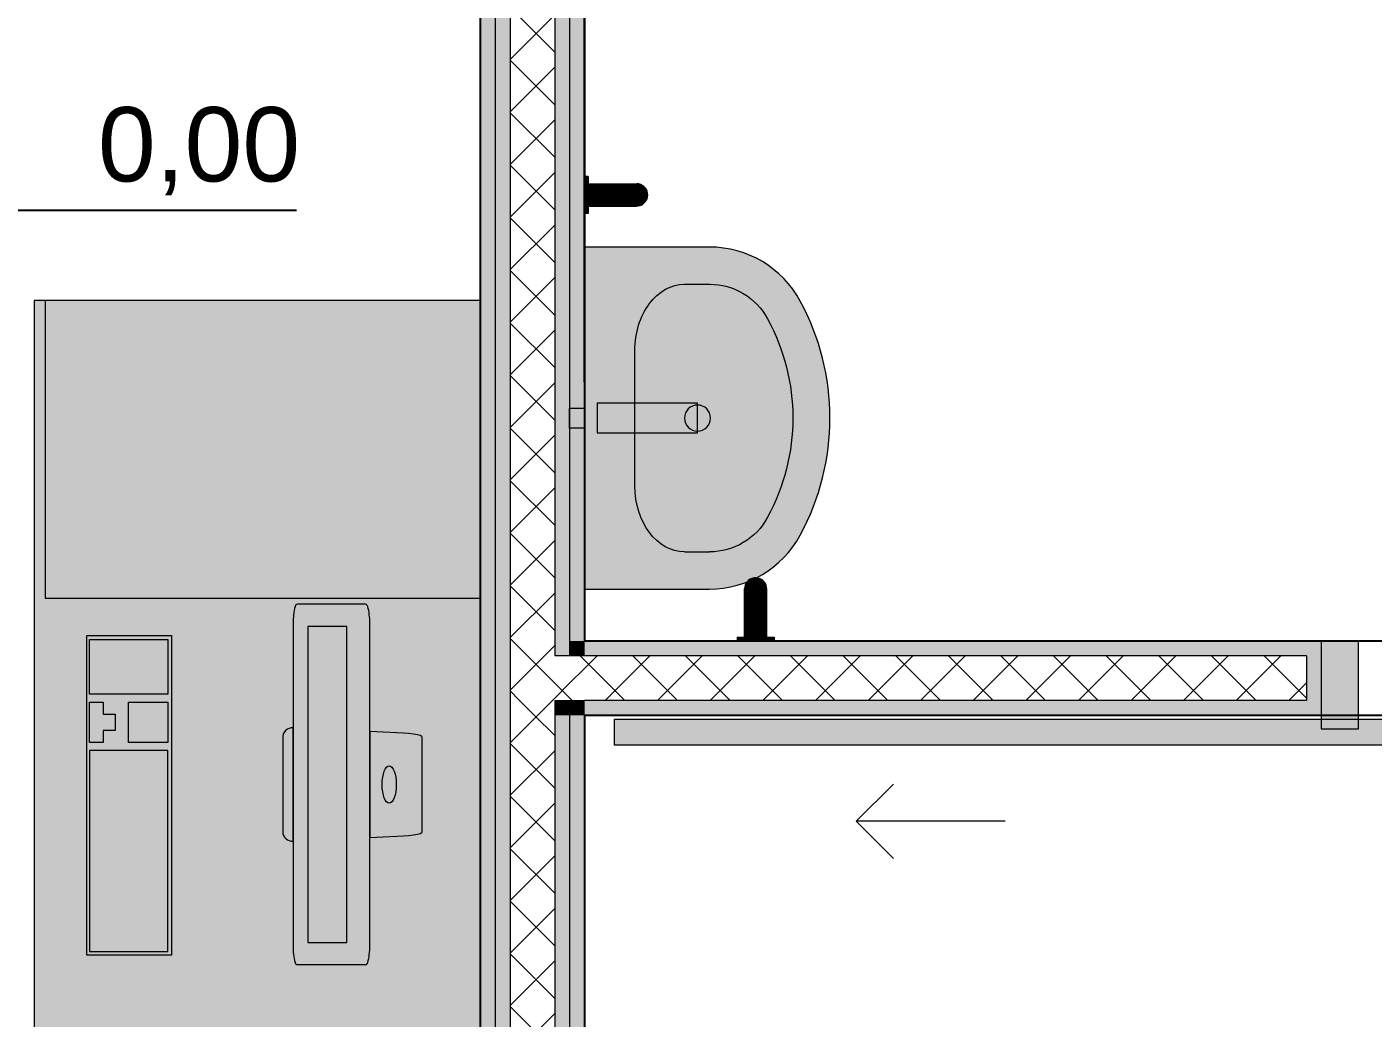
# Model space of a CAD drawing. Header units: metres. Extents: x -1783 to 21505, y -57 to 13660.
# Drawn here: x 12852.9 to 13033.8, y 12530.6 to 12663.9 of the extents above; entities that cross this region are included whole.
import ezdxf

# ---------------------------------------------------------------- set-up
doc = ezdxf.new("R2010")
doc.units = ezdxf.units.M
doc.header["$MEASUREMENT"] = 0
for name, color, linetype in [('cotas', 7, 'Continuous'), ('COTAS EXECUTIVO.EXEC', 7, 'Continuous'), ('MOBILIÁRIO', 7, 'Continuous'), ('PAREDE CONSTRUIR', 7, 'Continuous'), ('Portas Archicad', 7, 'Continuous')]:
    doc.layers.add(name, color=color, linetype=linetype)
for name, color, linetype, lineweight in [('LAJES.EST_Caneta_No__241', 7, 'Continuous', 13), ('LOUCAS-METAIS.ARQ_Caneta_No__96', 252, 'Continuous', 0), ('MOBILIÁRIO_Caneta_No__96', 252, 'Continuous', 0), ('PAREDE CONSTRUIR_Caneta_No__241', 7, 'Continuous', 13), ('PAREDE CONSTRUIR_Caneta_No__83', 84, 'Continuous', 0), ('Portas Archicad_Caneta_No__241', 7, 'Continuous', 13), ('Portas Archicad_Caneta_No__98', 7, 'Continuous', 0)]:
    doc.layers.add(name, color=color, linetype=linetype, lineweight=lineweight)
for name, color, linetype, lineweight, true_color in [('LOUCAS-METAIS.ARQ_Caneta_No__18', 7, 'Continuous', 0, 0xdfdfdf), ('MOBILIÁRIO_Caneta_No__19', 7, 'Continuous', 0, 0xe9e9e9), ('Portas Archicad_Caneta_No__97', 7, 'Continuous', 5, 0x6b6b6b)]:
    doc.layers.add(name, color=color, linetype=linetype, lineweight=lineweight, true_color=true_color)
doc.styles.add('GENERATED_STYLE_1', font='arial.ttf')
doc.styles.add('R80', font='romans.shx', dxfattribs={"height": 10})
doc.dimstyles.new('1-50', dxfattribs={"dimtxt": 10, "dimasz": 5, "dimexe": 10, "dimexo": 10, "dimgap": 3, "dimtad": 1, "dimdec": 1, "dimrnd": 1, "dimdsep": 46, "dimtxsty": 'R80', "dimblk": 'DOT', "dimcen": 0, "dimclrd": 252, "dimclre": 252, "dimclrt": 252, "dimadec": 0, "dimazin": 0, "dimtfac": 1, "dimtdec": 1, "dimtix": 1, "dimtmove": 2, "dimatfit": 3, "dimldrblk": 'DOT', "dimfxl": 1, "dimtolj": 1, "dimarcsym": 0})
pattern_1 = [(45, (18585.2446, 16071.2687), (-3.535534, 3.535534), []), (135, (18585.2446, 16071.2687), (3.535534, 3.535534), [])]

# ---------------------------------------------------------------- blocks, each defined once
blk = doc.blocks.new('_Dot')
at = {"color": 0, "linetype": 'ByBlock', "lineweight": -2}
blk.add_line((-0.5, 0), (-1, 0), dxfattribs=at)
at = {"color": 0, "linetype": 'ByBlock', "const_width": 0.5}
blk.add_lwpolyline([(-0.25, 0, 1), (0.25, 0, 1)], format="xyb", close=True, dxfattribs=at)
blk = doc.blocks.new('*D7306')
at = {"layer": 'COTAS EXECUTIVO.EXEC', "color": 252, "lineweight": -2, "transparency": 16777216}
for p, q in [((12708.87, 12616.1), (12708.87, 12885.48)), ((12913.84, 12616.1), (12913.84, 12885.48)), ((12713.87, 12875.48), (12781.75, 12875.48)), ((12908.84, 12875.48), (12813.47, 12875.48))]:
    blk.add_line(p, q, dxfattribs=at)
at = {"layer": 'COTAS EXECUTIVO.EXEC', "color": 252, "lineweight": -2, "transparency": 16777216, "xscale": 5, "yscale": 5, "zscale": 5, "rotation": 180}
blk.add_blockref('_Dot', (12708.87, 12875.48), dxfattribs=at)
at = {"layer": 'COTAS EXECUTIVO.EXEC', "color": 252, "lineweight": -2, "transparency": 16777216, "xscale": 5, "yscale": 5, "zscale": 5}
blk.add_blockref('_Dot', (12913.84, 12875.48), dxfattribs=at)
at = {"layer": 'COTAS EXECUTIVO.EXEC', "color": 252, "transparency": 16777216, "insert": (12797.61, 12875.48), "char_height": 10, "attachment_point": 5, "style": 'R80'}
blk.add_mtext('\\A1;205', dxfattribs=at)
blk = doc.blocks.new('*D7307')
at = {"layer": 'COTAS EXECUTIVO.EXEC', "color": 252, "lineweight": -2, "transparency": 16777216}
for p, q in [((12913.84, 12616.1), (12913.84, 12885.48)), ((12927.84, 12616.1), (12927.84, 12885.48)), ((12908.84, 12875.48), (12903.84, 12875.48)), ((12913.84, 12875.48), (12927.84, 12875.48)), ((12932.84, 12875.48), (12937.84, 12875.48))]:
    blk.add_line(p, q, dxfattribs=at)
at = {"layer": 'COTAS EXECUTIVO.EXEC', "color": 252, "lineweight": -2, "transparency": 16777216, "xscale": 5, "yscale": 5, "zscale": 5}
blk.add_blockref('_Dot', (12913.84, 12875.48), dxfattribs=at)
at = {"layer": 'COTAS EXECUTIVO.EXEC', "color": 252, "lineweight": -2, "transparency": 16777216, "xscale": 5, "yscale": 5, "zscale": 5, "rotation": 180}
blk.add_blockref('_Dot', (12927.84, 12875.48), dxfattribs=at)
at = {"layer": 'COTAS EXECUTIVO.EXEC', "color": 252, "transparency": 16777216, "insert": (12896.12, 12875.48), "char_height": 10, "attachment_point": 5, "style": 'R80'}
blk.add_mtext('\\A1;14', dxfattribs=at)
blk = doc.blocks.new('*D7308')
at = {"layer": 'COTAS EXECUTIVO.EXEC', "color": 252, "lineweight": -2, "transparency": 16777216}
for p, q in [((12927.84, 12616.1), (12927.84, 12885.48)), ((13137.84, 12801.3), (13137.84, 12885.48)), ((12932.84, 12875.48), (13003.24, 12875.48)), ((13132.84, 12875.48), (13034.95, 12875.48))]:
    blk.add_line(p, q, dxfattribs=at)
at = {"layer": 'COTAS EXECUTIVO.EXEC', "color": 252, "lineweight": -2, "transparency": 16777216, "xscale": 5, "yscale": 5, "zscale": 5, "rotation": 180}
blk.add_blockref('_Dot', (12927.84, 12875.48), dxfattribs=at)
at = {"layer": 'COTAS EXECUTIVO.EXEC', "color": 252, "lineweight": -2, "transparency": 16777216, "xscale": 5, "yscale": 5, "zscale": 5}
blk.add_blockref('_Dot', (13137.84, 12875.48), dxfattribs=at)
at = {"layer": 'COTAS EXECUTIVO.EXEC', "color": 252, "transparency": 16777216, "insert": (13019.1, 12875.48), "char_height": 10, "attachment_point": 5, "style": 'R80'}
blk.add_mtext('\\A1;210', dxfattribs=at)
blk = doc.blocks.new('Exterior Sliding Door 26_3')
at = {"layer": 'Portas Archicad', "linetype": 'Continuous', "lineweight": 0, "true_color": 0xffffff}
for points in [[(0.425, 0.14), (0.425, 0.105), (1.475, 0.105), (1.475, 0.14)], [(0.475, 0.1), (0.525, 0.1), (0.525, 0.118), (0.475, 0.118)], [(0.525, 0), (0.525, 0.1), (0.475, 0.1), (0.475, 0)]]:
    blk.add_hatch(color=7, dxfattribs=at).paths.add_polyline_path(points)
at = {"layer": 'Portas Archicad_Caneta_No__241', "color": 7, "linetype": 'Continuous', "lineweight": 13}
for p, q in [((0.525, 0.08), (0.525, 0.1)), ((0.525, 0.08), (0.525, 0.1)), ((0.525, 0.02), (0.525, 0.08)), ((0.525, 0.02), (0.525, 0.08)), ((0.525, 0.02), (0.525, 0.08)), ((0.525, 0.02), (0.525, 0.08)), ((0.525, 0), (0.525, 0.02)), ((0.525, 0), (0.525, 0.02)), ((0.525, 0), (0.525, 0.02)), ((0.525, 0), (0.525, 0.02))]:
    blk.add_line(p, q, dxfattribs=at)
at = {"layer": 'Portas Archicad_Caneta_No__97', "color": 251, "linetype": 'Continuous', "lineweight": 5, "true_color": 0x6b6b6b}
for p, q in [((1.15, 0.2425), (1.1, 0.2925)), ((0.95, 0.2425), (1.15, 0.2425)), ((1.15, 0.2425), (1.1, 0.1925)), ((-0.525, 0.1), (0.525, 0.1)), ((-0.525, 0), (0.525, 0))]:
    blk.add_line(p, q, dxfattribs=at)
at = {"layer": 'Portas Archicad_Caneta_No__98', "color": 7, "linetype": 'Continuous', "lineweight": 0}
for p, q in [((0.425, 0.14), (1.475, 0.14)), ((1.475, 0.14), (1.475, 0.105)), ((0.525, 0.118), (0.475, 0.118)), ((0.475, 0.118), (0.475, 0.1)), ((0.525, 0.1), (0.525, 0.118)), ((1.475, 0.105), (0.425, 0.105)), ((0.525, 0.1), (0.475, 0.1)), ((0.475, 0.1), (0.475, 0)), ((0.475, 0.1), (0.525, 0.1)), ((0.525, 0), (0.525, 0.1)), ((0.475, 0), (0.525, 0))]:
    blk.add_line(p, q, dxfattribs=at)
blk = doc.blocks.new('Office Desk Rect 26[70]_6', base_point=(-56.714, -35.6419))
at = {"layer": 'MOBILIÁRIO_Caneta_No__19', "linetype": 'Continuous', "lineweight": 0, "true_color": 0xe9e9e9}
blk.add_hatch(color=254, dxfattribs=at).paths.add_polyline_path([(-56.714, -35.6419), (-56.714, -34.4419), (-57.314, -34.4419), (-57.314, -35.6419)])
at = {"layer": 'MOBILIÁRIO_Caneta_No__96', "color": 252, "linetype": 'Continuous', "lineweight": 0}
for p, q in [((-57.299, -34.4419), (-57.299, -34.8419)), ((-57.299, -34.8419), (-56.714, -34.8419))]:
    blk.add_line(p, q, dxfattribs=at)
at = {"layer": 'MOBILIÁRIO_Caneta_No__96', "color": 252, "linetype": 'Continuous', "lineweight": 0, "flags": 128}
blk.add_lwpolyline([(-56.714, -35.6419), (-56.714, -34.4419), (-57.314, -34.4419), (-57.314, -35.6419)], close=True, dxfattribs=at)
blk = doc.blocks.new('Keyboard (Apple) 26[71]_6', base_point=(-57.2431, -35.3225))
at = {"layer": 'MOBILIÁRIO_Caneta_No__19', "linetype": 'Continuous', "lineweight": 0, "true_color": 0xe9e9e9}
blk.add_hatch(color=254, dxfattribs=at).paths.add_polyline_path([(-57.1291, -35.3225), (-57.1291, -34.8925), (-57.2431, -34.8925), (-57.2431, -35.3225)])
at = {"layer": 'MOBILIÁRIO_Caneta_No__96', "color": 252, "linetype": 'Continuous', "lineweight": 0}
for p, q in [((-57.2396, -34.9711), (-57.2396, -34.8975)), ((-57.2396, -34.8975), (-57.1341, -34.8975)), ((-57.1341, -34.8975), (-57.1341, -34.9711)), ((-57.1341, -34.9711), (-57.2396, -34.9711)), ((-57.2396, -35.0364), (-57.2396, -34.9818)), ((-57.2396, -34.9818), (-57.2211, -34.9818)), ((-57.2211, -34.9818), (-57.2211, -34.9983)), ((-57.1871, -35.0364), (-57.1871, -34.9818)), ((-57.1871, -34.9818), (-57.1341, -34.9818)), ((-57.1341, -34.9818), (-57.1341, -35.0364)), ((-57.2211, -34.9983), (-57.2051, -34.9983)), ((-57.2051, -34.9983), (-57.2051, -35.0199)), ((-57.2051, -35.0199), (-57.2211, -35.0199)), ((-57.2211, -35.0199), (-57.2211, -35.0364)), ((-57.2211, -35.0364), (-57.2396, -35.0364)), ((-57.1341, -35.047), (-57.2396, -35.047)), ((-57.2396, -35.047), (-57.2396, -35.3175)), ((-57.1341, -35.0364), (-57.1871, -35.0364)), ((-57.1341, -35.3175), (-57.1341, -35.047)), ((-57.2396, -35.3175), (-57.1341, -35.3175))]:
    blk.add_line(p, q, dxfattribs=at)
at = {"layer": 'MOBILIÁRIO_Caneta_No__96', "color": 252, "linetype": 'Continuous', "lineweight": 0, "flags": 128}
blk.add_lwpolyline([(-57.1291, -35.3225), (-57.2431, -35.3225), (-57.2431, -34.8925), (-57.1291, -34.8925)], close=True, dxfattribs=at)
blk = doc.blocks.new('iMac 26[72]_6', base_point=(-56.9798, -35.0928))
at = {"layer": 'MOBILIÁRIO_Caneta_No__19', "linetype": 'Continuous', "lineweight": 0, "true_color": 0xe9e9e9}
for points in [[(-56.9601, -34.8502, 0.267414), (-56.9631, -34.8532, 0.064809), (-56.9658, -34.8756), (-56.9658, -35.3099), (-56.8628, -35.3099), (-56.8628, -34.8756, 0.076493), (-56.8655, -34.8532, 0.267414), (-56.8683, -34.8503)], [(-56.9798, -35.1563, 0.431428), (-56.9659, -35.1689), (-56.9659, -35.0166, 0.443051), (-56.9798, -35.0293)], [(-56.7923, -35.1565), (-56.7923, -35.0291), (-56.7926, -35.0281), (-56.7948, -35.027), (-56.7987, -35.026), (-56.8041, -35.025), (-56.8106, -35.0243), (-56.8176, -35.0238), (-56.8628, -35.0214), (-56.8628, -35.1641), (-56.8176, -35.1618), (-56.8106, -35.1612), (-56.8041, -35.1605), (-56.7987, -35.1596), (-56.7948, -35.1585), (-56.7926, -35.1575)], [(-56.9601, -35.3353), (-56.8684, -35.3353), (-56.8683, -35.3353, 0.267414), (-56.8655, -35.3323, 0.076493), (-56.8628, -35.3099), (-56.9658, -35.3099, 0.076493), (-56.9631, -35.3324, 0.267414)]]:
    blk.add_hatch(color=254, dxfattribs=at).paths.add_polyline_path(points)
at = {"layer": 'MOBILIÁRIO_Caneta_No__96', "color": 252, "linetype": 'Continuous', "lineweight": 0}
for p, q in [((-56.8683, -34.8503), (-56.9601, -34.8502)), ((-56.9658, -34.8756), (-56.9658, -35.3099)), ((-56.9458, -34.8802), (-56.9458, -35.3053)), ((-56.8937, -34.8802), (-56.9458, -34.8802)), ((-56.8937, -35.3053), (-56.8937, -34.8802)), ((-56.8628, -35.3099), (-56.8628, -34.8756)), ((-56.9458, -35.3053), (-56.8937, -35.3053)), ((-56.8684, -35.3353), (-56.9601, -35.3353)), ((-56.8683, -35.3353), (-56.8684, -35.3353))]:
    blk.add_line(p, q, dxfattribs=at)
at = {"layer": 'MOBILIÁRIO_Caneta_No__96', "color": 252, "linetype": 'Continuous', "lineweight": 0, "flags": 128}
blk.add_lwpolyline([(-56.9798, -35.1563, 0.431428), (-56.9659, -35.1689), (-56.9659, -35.0166, 0.443051), (-56.9798, -35.0293)], format="xyb", close=True, dxfattribs=at)
blk.add_lwpolyline([(-56.7923, -35.1565), (-56.7923, -35.0291), (-56.7926, -35.0281), (-56.7948, -35.027), (-56.7987, -35.026), (-56.8041, -35.025), (-56.8106, -35.0243), (-56.8176, -35.0238), (-56.8628, -35.0214), (-56.8628, -35.1641), (-56.8176, -35.1618), (-56.8106, -35.1612), (-56.8041, -35.1605), (-56.7987, -35.1596), (-56.7948, -35.1585), (-56.7926, -35.1575)], close=True, dxfattribs=at)
at = {"layer": 'MOBILIÁRIO_Caneta_No__96', "color": 252, "linetype": 'Continuous', "lineweight": 0}
for centre, radius, start, end in [((-56.959, -34.8542), 0.00416, 105.3476, 165.2331), ((-56.8695, -34.8542), 0.00413, 13.6734, 73.559), ((-56.8782, -34.8748), 0.0876, 165.716, 180.5484), ((-56.9368, -34.8732), 0.074, 358.1122, 15.609), ((-56.8915, -35.3124), 0.0743, 178.1194, 195.6162), ((-56.9368, -35.3124), 0.074, 344.391, 1.8878), ((-56.959, -35.3313), 0.00416, 194.7669, 254.6524), ((-56.8695, -35.3313), 0.00413, 286.441, 346.3266)]:
    blk.add_arc(centre, radius, start, end, dxfattribs=at)
blk.add_ellipse((-56.8366, -35.0928), major_axis=(0, 0.0252), ratio=0.377358, dxfattribs=at)
blk = doc.blocks.new('Basin 26_2')
at = {"layer": 'LOUCAS-METAIS.ARQ_Caneta_No__18', "linetype": 'Continuous', "lineweight": 0, "true_color": 0xdfdfdf}
for points in [[(-0.0135, 0), (0.0135, 0), (0.0135, 0.02), (-0.0135, 0.02)], [(-0.23, 0), (-0.23, -0.168, 0.2751656), (-0.1573, -0.2901, 0.2535934), (0.1573, -0.2901, 0.2751656), (0.23, -0.168), (0.23, 0)]]:
    blk.add_hatch(color=254, dxfattribs=at).paths.add_polyline_path(points)
at = {"layer": 'LOUCAS-METAIS.ARQ_Caneta_No__96', "color": 252, "linetype": 'Continuous', "lineweight": 0}
for p, q in [((0.0911, -0.0677), (-0.0911, -0.0677)), ((-0.18, -0.1344), (-0.18, -0.168)), ((0.18, -0.1344), (0.18, -0.168))]:
    blk.add_line(p, q, dxfattribs=at)
at = {"layer": 'LOUCAS-METAIS.ARQ_Caneta_No__96', "color": 252, "linetype": 'Continuous', "lineweight": 0, "flags": 128}
blk.add_lwpolyline([(-0.0135, 0), (0.0135, 0), (0.0135, 0.02), (-0.0135, 0.02)], close=True, dxfattribs=at)
blk.add_lwpolyline([(-0.23, 0), (0.23, 0), (0.23, -0.168, -0.2751656), (0.1573, -0.2901, -0.2535934), (-0.1573, -0.2901, -0.2751656), (-0.23, -0.168)], format="xyb", close=True, dxfattribs=at)
at = {"layer": 'LOUCAS-METAIS.ARQ_Caneta_No__96', "color": 252, "linetype": 'Continuous', "lineweight": 0}
blk.add_circle((0, -0.1519), 0.0175, dxfattribs=at)
for centre, radius, start, end in [((-0.09112, -0.168), 0.08888, 180, 241.52544), ((0.09112, -0.168), 0.08888, 298.47456, 0), ((0, 0), 0.28, 241.52544, 298.47456)]:
    blk.add_arc(centre, radius, start, end, dxfattribs=at)
for centre, start_param, end_param in [((-0.091, -0.1344), 1.5707963, 3.1415927), ((0.091, -0.1344), 0, 1.5707963)]:
    blk.add_ellipse(centre, major_axis=(0.08898, 0), ratio=0.7495741, start_param=start_param, end_param=end_param, dxfattribs=at)
blk = doc.blocks.new('Grab Bar 26_2')
at = {"layer": 'LOUCAS-METAIS.ARQ_Caneta_No__18', "linetype": 'Continuous', "lineweight": 0, "true_color": 0xdfdfdf}
for points in [[(-0.017, 0), (-0.017, -0.005), (-0.0108, -0.005), (-0.0108, 0)], [(-0.0108, 0), (-0.0108, -0.005), (-0.0037, -0.005), (-0.0037, 0)], [(-0.0037, -0.005), (0.0037, -0.005), (0.0037, 0), (-0.0037, 0)], [(0.0037, -0.005), (0.0108, -0.005), (0.0108, 0), (0.0037, 0)], [(0.0108, -0.005), (0.017, -0.005), (0.017, 0), (0.0108, 0)], [(0.017, -0.005), (0.0217, -0.005), (0.0217, 0), (0.017, 0)], [(0.0217, -0.005), (0.0244, -0.005), (0.0244, 0), (0.0217, 0)], [(0.0244, 0), (0.0244, -0.005), (0.0249, -0.005), (0.0249, 0)], [(-0.0249, 0), (-0.0249, -0.005), (-0.0244, -0.005), (-0.0244, 0)], [(-0.0244, -0.005), (-0.0217, -0.005), (-0.0217, 0), (-0.0244, 0)], [(-0.0217, -0.005), (-0.017, -0.005), (-0.017, 0), (-0.0217, 0)], [(-0.015, -0.01), (-0.0147, -0.0102), (-0.0147, -0.005), (-0.015, -0.005)], [(-0.015, -0.01), (-0.015, -0.0234), (-0.0147, -0.024), (-0.0147, -0.0102)], [(-0.0147, -0.005), (-0.0147, -0.0102), (-0.014, -0.0103), (-0.014, -0.005)], [(-0.0147, -0.024), (-0.014, -0.0246), (-0.014, -0.0103), (-0.0147, -0.0102)], [(-0.014, -0.005), (-0.014, -0.0103), (-0.0129, -0.0104), (-0.0129, -0.005)], [(-0.014, -0.0103), (-0.014, -0.0246), (-0.0129, -0.0251), (-0.0129, -0.0104)], [(-0.0129, -0.005), (-0.0129, -0.0104), (-0.0113, -0.0106), (-0.0113, -0.005)], [(-0.0113, -0.0106), (-0.0129, -0.0104), (-0.0129, -0.0251), (-0.0113, -0.0256)], [(-0.0113, -0.005), (-0.0113, -0.0106), (-0.0094, -0.0107), (-0.0094, -0.005)], [(-0.0094, -0.0107), (-0.0113, -0.0106), (-0.0113, -0.0256), (-0.0094, -0.026)], [(-0.0094, -0.0107), (-0.0073, -0.0107), (-0.0073, -0.005), (-0.0094, -0.005)], [(-0.0094, -0.0107), (-0.0094, -0.026), (-0.0073, -0.0263), (-0.0073, -0.0107)], [(-0.0073, -0.005), (-0.0073, -0.0107), (-0.0049, -0.0108), (-0.0049, -0.005)], [(-0.0049, -0.0108), (-0.0073, -0.0107), (-0.0073, -0.0263), (-0.0049, -0.0265)], [(-0.0049, -0.005), (-0.0049, -0.0108), (-0.0023, -0.0108), (-0.0023, -0.005)], [(-0.0023, -0.0108), (-0.0049, -0.0108), (-0.0049, -0.0265), (-0.0023, -0.0267)], [(-0.0023, -0.005), (-0.0023, -0.0108), (0.0003, -0.0108), (0.0003, -0.005)], [(0.0003, -0.0108), (-0.0023, -0.0108), (-0.0023, -0.0267), (0.0003, -0.0267)], [(0.0003, -0.005), (0.0003, -0.0108), (0.0029, -0.0108), (0.0029, -0.005)], [(0.0029, -0.0108), (0.0003, -0.0108), (0.0003, -0.0267), (0.0029, -0.0266)], [(0.0029, -0.0108), (0.0054, -0.0108), (0.0054, -0.005), (0.0029, -0.005)], [(0.0029, -0.0266), (0.0054, -0.0265), (0.0054, -0.0108), (0.0029, -0.0108)], [(0.0054, -0.005), (0.0054, -0.0108), (0.0077, -0.0107), (0.0077, -0.005)], [(0.0077, -0.0107), (0.0054, -0.0108), (0.0054, -0.0265), (0.0077, -0.0262)], [(0.0077, -0.005), (0.0077, -0.0107), (0.0098, -0.0106), (0.0098, -0.005)], [(0.0098, -0.0106), (0.0077, -0.0107), (0.0077, -0.0262), (0.0098, -0.0259)], [(0.0098, -0.005), (0.0098, -0.0106), (0.0117, -0.0105), (0.0117, -0.005)], [(0.0098, -0.0259), (0.0117, -0.0255), (0.0117, -0.0105), (0.0098, -0.0106)], [(0.0117, -0.005), (0.0117, -0.0105), (0.0131, -0.0104), (0.0131, -0.005)], [(0.0131, -0.0104), (0.0117, -0.0105), (0.0117, -0.0255), (0.0131, -0.025)], [(0.0131, -0.005), (0.0131, -0.0104), (0.0142, -0.0103), (0.0142, -0.005)], [(0.0142, -0.0103), (0.0131, -0.0104), (0.0131, -0.025), (0.0142, -0.0244)], [(0.0142, -0.0103), (0.0148, -0.0101), (0.0148, -0.005), (0.0142, -0.005)], [(0.0148, -0.0101), (0.0142, -0.0103), (0.0142, -0.0244), (0.0148, -0.0239)], [(0.015, -0.005), (0.0148, -0.005), (0.0148, -0.0101), (0.015, -0.01)], [(0.0148, -0.0101), (0.0148, -0.0239), (0.015, -0.0233), (0.015, -0.01)], [(-0.0147, -0.024), (-0.015, -0.0234), (-0.015, -0.0361), (-0.0147, -0.0373)], [(-0.015, -0.0476), (-0.0147, -0.0492), (-0.0147, -0.0373), (-0.015, -0.0361)], [(-0.0147, -0.024), (-0.0147, -0.0373), (-0.014, -0.0384), (-0.014, -0.0246)], [(-0.0129, -0.0251), (-0.014, -0.0246), (-0.014, -0.0384), (-0.0129, -0.0394)], [(-0.0129, -0.0251), (-0.0129, -0.0394), (-0.0113, -0.0403), (-0.0113, -0.0256)], [(-0.0094, -0.026), (-0.0113, -0.0256), (-0.0113, -0.0403), (-0.0094, -0.0411)], [(-0.0094, -0.026), (-0.0094, -0.0411), (-0.0073, -0.0418), (-0.0073, -0.0263)], [(-0.0049, -0.0265), (-0.0073, -0.0263), (-0.0073, -0.0418), (-0.0049, -0.0422)], [(-0.0023, -0.0267), (-0.0049, -0.0265), (-0.0049, -0.0422), (-0.0023, -0.0425)], [(0.0003, -0.0267), (-0.0023, -0.0267), (-0.0023, -0.0425), (0.0003, -0.0426)], [(0.0029, -0.0266), (0.0003, -0.0267), (0.0003, -0.0426), (0.0029, -0.0425)], [(0.0029, -0.0266), (0.0029, -0.0425), (0.0054, -0.0421), (0.0054, -0.0265)], [(0.0077, -0.0262), (0.0054, -0.0265), (0.0054, -0.0421), (0.0077, -0.0416)], [(0.0098, -0.0259), (0.0077, -0.0262), (0.0077, -0.0416), (0.0098, -0.041)], [(0.0098, -0.0259), (0.0098, -0.041), (0.0117, -0.0402), (0.0117, -0.0255)], [(0.0117, -0.0255), (0.0117, -0.0402), (0.0131, -0.0392), (0.0131, -0.025)], [(0.0131, -0.025), (0.0131, -0.0392), (0.0142, -0.0382), (0.0142, -0.0244)], [(0.0142, -0.0382), (0.0148, -0.0371), (0.0148, -0.0239), (0.0142, -0.0244)], [(0.015, -0.0233), (0.0148, -0.0239), (0.0148, -0.0371), (0.015, -0.0359)], [(0.0148, -0.0371), (0.0148, -0.0489), (0.015, -0.0472), (0.015, -0.0359)], [(-0.0147, -0.0492), (-0.015, -0.0476), (-0.015, -0.0571), (-0.0147, -0.0592)], [(-0.014, -0.0384), (-0.0147, -0.0373), (-0.0147, -0.0492), (-0.014, -0.0508)], [(-0.0147, -0.0492), (-0.0147, -0.0592), (-0.014, -0.0611), (-0.014, -0.0508)], [(-0.014, -0.0508), (-0.0129, -0.0523), (-0.0129, -0.0394), (-0.014, -0.0384)], [(-0.014, -0.0508), (-0.014, -0.0611), (-0.0129, -0.063), (-0.0129, -0.0523)], [(-0.0129, -0.0394), (-0.0129, -0.0523), (-0.0113, -0.0536), (-0.0113, -0.0403)], [(-0.0129, -0.0523), (-0.0129, -0.063), (-0.0113, -0.0647), (-0.0113, -0.0536)], [(-0.0113, -0.0536), (-0.0094, -0.0547), (-0.0094, -0.0411), (-0.0113, -0.0403)], [(-0.0113, -0.0647), (-0.0094, -0.0661), (-0.0094, -0.0547), (-0.0113, -0.0536)], [(-0.0073, -0.0418), (-0.0094, -0.0411), (-0.0094, -0.0547), (-0.0073, -0.0556)], [(-0.0073, -0.0556), (-0.0049, -0.0563), (-0.0049, -0.0422), (-0.0073, -0.0418)], [(-0.0049, -0.0422), (-0.0049, -0.0563), (-0.0023, -0.0567), (-0.0023, -0.0425)], [(-0.0023, -0.0425), (-0.0023, -0.0567), (0.0003, -0.0568), (0.0003, -0.0426)], [(0.0003, -0.0426), (0.0003, -0.0568), (0.0029, -0.0566), (0.0029, -0.0425)], [(0.0029, -0.0566), (0.0054, -0.0562), (0.0054, -0.0421), (0.0029, -0.0425)], [(0.0054, -0.0421), (0.0054, -0.0562), (0.0077, -0.0555), (0.0077, -0.0416)], [(0.0077, -0.0416), (0.0077, -0.0555), (0.0098, -0.0545), (0.0098, -0.041)], [(0.0098, -0.0545), (0.0117, -0.0533), (0.0117, -0.0402), (0.0098, -0.041)], [(0.0098, -0.0545), (0.0098, -0.0658), (0.0117, -0.0643), (0.0117, -0.0533)], [(0.0117, -0.0402), (0.0117, -0.0533), (0.0131, -0.052), (0.0131, -0.0392)], [(0.0117, -0.0533), (0.0117, -0.0643), (0.0131, -0.0626), (0.0131, -0.052)], [(0.0142, -0.0382), (0.0131, -0.0392), (0.0131, -0.052), (0.0142, -0.0505)], [(0.0131, -0.0626), (0.0142, -0.0608), (0.0142, -0.0505), (0.0131, -0.052)], [(0.0142, -0.0382), (0.0142, -0.0505), (0.0148, -0.0489), (0.0148, -0.0371)], [(0.0142, -0.0608), (0.0148, -0.0588), (0.0148, -0.0489), (0.0142, -0.0505)], [(0.015, -0.0472), (0.0148, -0.0489), (0.0148, -0.0588), (0.015, -0.0567)], [(-0.0147, -0.0592), (-0.015, -0.0571), (-0.015, -0.0643), (-0.0147, -0.0667)], [(-0.015, -0.0643), (-0.015, -0.0688), (-0.0147, -0.0713), (-0.0147, -0.0667)], [(-0.0147, -0.0713), (-0.015, -0.0688), (-0.015, -0.0703), (-0.0147, -0.0729)], [(-0.0147, -0.0592), (-0.0147, -0.0667), (-0.014, -0.0689), (-0.014, -0.0611)], [(-0.0147, -0.0667), (-0.0147, -0.0713), (-0.014, -0.0738), (-0.014, -0.0689)], [(-0.014, -0.0738), (-0.0147, -0.0713), (-0.0147, -0.0729), (-0.014, -0.0754)], [(-0.014, -0.0611), (-0.014, -0.0689), (-0.0129, -0.0711), (-0.0129, -0.063)], [(-0.014, -0.0689), (-0.014, -0.0738), (-0.0129, -0.0761), (-0.0129, -0.0711)], [(-0.0129, -0.0711), (-0.0113, -0.073), (-0.0113, -0.0647), (-0.0129, -0.063)], [(-0.0129, -0.0711), (-0.0129, -0.0761), (-0.0113, -0.0782), (-0.0113, -0.073)], [(-0.0113, -0.0647), (-0.0113, -0.073), (-0.0094, -0.0746), (-0.0094, -0.0661)], [(-0.0094, -0.0547), (-0.0094, -0.0661), (-0.0073, -0.0672), (-0.0073, -0.0556)], [(-0.0094, -0.0746), (-0.0073, -0.076), (-0.0073, -0.0672), (-0.0094, -0.0661)], [(-0.0073, -0.0556), (-0.0073, -0.0672), (-0.0049, -0.0681), (-0.0049, -0.0563)], [(-0.0073, -0.076), (-0.0049, -0.0769), (-0.0049, -0.0681), (-0.0073, -0.0672)], [(-0.0049, -0.0681), (-0.0023, -0.0686), (-0.0023, -0.0567), (-0.0049, -0.0563)], [(-0.0049, -0.0681), (-0.0049, -0.0769), (-0.0023, -0.0775), (-0.0023, -0.0686)], [(-0.0023, -0.0686), (0.0003, -0.0687), (0.0003, -0.0568), (-0.0023, -0.0567)], [(-0.0023, -0.0686), (-0.0023, -0.0775), (0.0003, -0.0777), (0.0003, -0.0687)], [(0.0003, -0.0687), (0.0029, -0.0685), (0.0029, -0.0566), (0.0003, -0.0568)], [(0.0003, -0.0777), (0.0029, -0.0774), (0.0029, -0.0685), (0.0003, -0.0687)], [(0.0029, -0.0566), (0.0029, -0.0685), (0.0054, -0.0679), (0.0054, -0.0562)], [(0.0029, -0.0685), (0.0029, -0.0774), (0.0054, -0.0768), (0.0054, -0.0679)], [(0.0054, -0.0679), (0.0077, -0.067), (0.0077, -0.0555), (0.0054, -0.0562)], [(0.0054, -0.0768), (0.0077, -0.0757), (0.0077, -0.067), (0.0054, -0.0679)], [(0.0077, -0.067), (0.0098, -0.0658), (0.0098, -0.0545), (0.0077, -0.0555)], [(0.0077, -0.067), (0.0077, -0.0757), (0.0098, -0.0743), (0.0098, -0.0658)], [(0.0098, -0.0658), (0.0098, -0.0743), (0.0117, -0.0726), (0.0117, -0.0643)], [(0.0117, -0.0726), (0.0131, -0.0707), (0.0131, -0.0626), (0.0117, -0.0643)], [(0.0117, -0.0726), (0.0117, -0.0778), (0.0131, -0.0756), (0.0131, -0.0707)], [(0.0131, -0.0626), (0.0131, -0.0707), (0.0142, -0.0685), (0.0142, -0.0608)], [(0.0131, -0.0756), (0.0142, -0.0733), (0.0142, -0.0685), (0.0131, -0.0707)], [(0.0142, -0.0685), (0.0148, -0.0662), (0.0148, -0.0588), (0.0142, -0.0608)], [(0.0142, -0.0685), (0.0142, -0.0733), (0.0148, -0.0708), (0.0148, -0.0662)], [(0.0142, -0.0733), (0.0142, -0.0749), (0.0148, -0.0723), (0.0148, -0.0708)], [(0.015, -0.0567), (0.0148, -0.0588), (0.0148, -0.0662), (0.015, -0.0638)], [(0.0148, -0.0662), (0.0148, -0.0708), (0.015, -0.0682), (0.015, -0.0638)], [(0.015, -0.0682), (0.0148, -0.0708), (0.0148, -0.0723), (0.015, -0.0697)], [(-0.014, -0.0754), (-0.0129, -0.0777), (-0.0129, -0.0761), (-0.014, -0.0738)], [(-0.0113, -0.0782), (-0.0129, -0.0761), (-0.0129, -0.0777), (-0.0113, -0.0798)], [(-0.0113, -0.0782), (-0.0094, -0.0799), (-0.0094, -0.0746), (-0.0113, -0.073)], [(-0.0094, -0.0799), (-0.0113, -0.0782), (-0.0113, -0.0798), (-0.0094, -0.0817)], [(-0.0073, -0.076), (-0.0094, -0.0746), (-0.0094, -0.0799), (-0.0073, -0.0814)], [(-0.0094, -0.0799), (-0.0094, -0.0817), (-0.0073, -0.0831), (-0.0073, -0.0814)], [(-0.0073, -0.076), (-0.0073, -0.0814), (-0.0049, -0.0824), (-0.0049, -0.0769)], [(-0.0049, -0.0824), (-0.0073, -0.0814), (-0.0073, -0.0831), (-0.0049, -0.0842)], [(-0.0049, -0.0769), (-0.0049, -0.0824), (-0.0023, -0.083), (-0.0023, -0.0775)], [(-0.0023, -0.083), (-0.0049, -0.0824), (-0.0049, -0.0842), (-0.0023, -0.0848)], [(-0.0023, -0.083), (0.0003, -0.0832), (0.0003, -0.0777), (-0.0023, -0.0775)], [(0.0003, -0.0832), (-0.0023, -0.083), (-0.0023, -0.0848), (0.0003, -0.085)], [(0.0003, -0.0832), (0.0029, -0.0829), (0.0029, -0.0774), (0.0003, -0.0777)], [(0.0029, -0.0829), (0.0003, -0.0832), (0.0003, -0.085), (0.0029, -0.0847)], [(0.0029, -0.0774), (0.0029, -0.0829), (0.0054, -0.0822), (0.0054, -0.0768)], [(0.0029, -0.0847), (0.0054, -0.084), (0.0054, -0.0822), (0.0029, -0.0829)], [(0.0054, -0.0822), (0.0077, -0.0811), (0.0077, -0.0757), (0.0054, -0.0768)], [(0.0077, -0.0811), (0.0054, -0.0822), (0.0054, -0.084), (0.0077, -0.0829)], [(0.0077, -0.0757), (0.0077, -0.0811), (0.0098, -0.0796), (0.0098, -0.0743)], [(0.0098, -0.0796), (0.0077, -0.0811), (0.0077, -0.0829), (0.0098, -0.0813)], [(0.0098, -0.0743), (0.0098, -0.0796), (0.0117, -0.0778), (0.0117, -0.0726)], [(0.0098, -0.0813), (0.0117, -0.0794), (0.0117, -0.0778), (0.0098, -0.0796)], [(0.0131, -0.0756), (0.0117, -0.0778), (0.0117, -0.0794), (0.0131, -0.0773)], [(0.0142, -0.0733), (0.0131, -0.0756), (0.0131, -0.0773), (0.0142, -0.0749)]]:
    blk.add_hatch(color=254, dxfattribs=at).paths.add_polyline_path(points)
at = {"layer": 'LOUCAS-METAIS.ARQ_Caneta_No__96', "color": 252, "linetype": 'Continuous', "lineweight": 0}
for p, q in [((-0.0037, 0), (0.0037, 0)), ((0.0037, 0), (0.0108, 0)), ((0.0108, 0), (0.017, 0)), ((0.017, 0), (0.0217, 0)), ((0.0217, 0), (0.0244, 0)), ((0.0244, 0), (0.0249, 0)), ((0.0249, -0.005), (0.0249, 0)), ((-0.0249, 0), (-0.0244, 0)), ((-0.0249, -0.005), (-0.0249, 0)), ((-0.0249, -0.005), (-0.0244, -0.005)), ((-0.0244, 0), (-0.0217, 0)), ((-0.0244, -0.005), (-0.0217, -0.005)), ((-0.0217, 0), (-0.017, 0)), ((-0.0217, -0.005), (-0.017, -0.005)), ((-0.017, 0), (-0.0108, 0)), ((-0.017, -0.005), (-0.0108, -0.005)), ((-0.015, -0.005), (-0.015, -0.01)), ((-0.015, -0.01), (-0.015, -0.0234)), ((-0.0108, 0), (-0.0037, 0)), ((-0.0108, -0.005), (-0.0037, -0.005)), ((-0.0037, -0.005), (0.0037, -0.005)), ((0.0037, -0.005), (0.0108, -0.005)), ((0.0108, -0.005), (0.017, -0.005)), ((0.015, -0.005), (0.015, -0.01)), ((0.015, -0.01), (0.015, -0.0233)), ((0.017, -0.005), (0.0217, -0.005)), ((0.0217, -0.005), (0.0244, -0.005)), ((0.0244, -0.005), (0.0249, -0.005)), ((-0.015, -0.0234), (-0.015, -0.0361)), ((-0.015, -0.0361), (-0.015, -0.0476)), ((0.015, -0.0233), (0.015, -0.0359)), ((0.015, -0.0359), (0.015, -0.0472)), ((-0.015, -0.0476), (-0.015, -0.0571)), ((0.015, -0.0472), (0.015, -0.0567)), ((-0.015, -0.0571), (-0.015, -0.0643)), ((-0.015, -0.0643), (-0.015, -0.0688)), ((-0.015, -0.0688), (-0.015, -0.0703)), ((-0.0147, -0.0729), (-0.015, -0.0703)), ((0.0148, -0.0723), (0.0142, -0.0749)), ((0.015, -0.0697), (0.0148, -0.0723)), ((0.015, -0.0567), (0.015, -0.0638)), ((0.015, -0.0638), (0.015, -0.0682)), ((0.015, -0.0682), (0.015, -0.0697)), ((-0.014, -0.0754), (-0.0147, -0.0729)), ((-0.0129, -0.0777), (-0.014, -0.0754)), ((-0.0113, -0.0798), (-0.0129, -0.0777)), ((-0.0094, -0.0817), (-0.0113, -0.0798)), ((-0.0073, -0.0831), (-0.0094, -0.0817)), ((-0.0049, -0.0842), (-0.0073, -0.0831)), ((-0.0023, -0.0848), (-0.0049, -0.0842)), ((0.0003, -0.085), (-0.0023, -0.0848)), ((0.0029, -0.0847), (0.0003, -0.085)), ((0.0054, -0.084), (0.0029, -0.0847)), ((0.0077, -0.0829), (0.0054, -0.084)), ((0.0098, -0.0813), (0.0077, -0.0829)), ((0.0117, -0.0794), (0.0098, -0.0813)), ((0.0131, -0.0773), (0.0117, -0.0794)), ((0.0142, -0.0749), (0.0131, -0.0773))]:
    blk.add_line(p, q, dxfattribs=at)
blk = doc.blocks.new('Tap 26')
at = {"layer": 'LOUCAS-METAIS.ARQ_Caneta_No__96', "color": 252, "linetype": 'Continuous', "lineweight": 0, "flags": 128}
blk.add_lwpolyline([(-0.02, -0.115), (0.02, -0.115), (0.02, 0.02), (-0.02, 0.02)], close=True, dxfattribs=at)

msp = doc.modelspace()

# ---------------------------------------------------------------- hatches: boundary and pattern name
at = {"layer": 'cotas'}
h = msp.add_hatch(color=7, dxfattribs=at)
h.dxf.hatch_style = 1
h.paths.add_polyline_path([(21504.961, 13659.963), (10304.961, 13659.963), (10304.961, 5739.963), (21504.961, 5739.963)])
h.paths.add_polyline_path([(10571.627, 13593.296), (21371.627, 13593.296), (21371.627, 5806.63), (10571.627, 5806.63)], flags=16)
at = {"layer": 'PAREDE CONSTRUIR', "linetype": 'Continuous', "lineweight": 0, "true_color": 0xffffff}
for points in [[(12913.841, 12791.299), (12913.841, 12571.299), (12915.841, 12571.299), (12915.841, 12791.299)], [(12915.841, 12791.299), (12915.841, 12571.299), (12917.841, 12571.299), (12917.841, 12791.299)], [(12925.841, 12579.299), (12925.841, 12791.299), (12923.841, 12791.299), (12923.841, 12579.299)], [(12927.841, 12581.299), (12927.841, 12791.299), (12925.841, 12791.299), (12925.841, 12581.299)], [(12927.841, 12579.299), (12927.841, 12581.299), (12925.841, 12581.299), (12925.841, 12579.299)], [(12927.841, 12579.299), (13024.876, 12579.299), (13026.876, 12581.299), (12927.841, 12581.299)], [(13024.876, 12579.299), (13024.876, 12573.299), (13026.876, 12573.299), (13026.876, 12581.299)], [(12923.841, 12573.299), (12923.841, 12571.299), (12925.841, 12571.299), (12925.841, 12573.299)], [(12927.841, 12571.299), (12927.841, 12573.299), (12925.841, 12573.299), (12925.841, 12571.299)], [(12927.841, 12573.299), (12927.841, 12571.299), (13026.876, 12571.299), (13026.876, 12573.299)], [(12913.841, 12571.299), (12913.841, 12420.893), (12915.841, 12420.893), (12915.841, 12571.299)], [(12915.841, 12571.299), (12915.841, 12420.893), (12917.841, 12420.893), (12917.841, 12571.299)], [(12923.841, 12571.299), (12923.841, 12420.893), (12925.841, 12420.893), (12925.841, 12571.299)], [(12925.841, 12571.299), (12925.841, 12420.893), (12927.841, 12420.893), (12927.841, 12571.299)]]:
    msp.add_hatch(color=7, dxfattribs=at).paths.add_polyline_path(points)
at = {"layer": 'PAREDE CONSTRUIR_Caneta_No__83', "linetype": 'Continuous', "lineweight": 0}
h = msp.add_hatch(dxfattribs=at)
h.set_pattern_fill('PLACOMUR_0006', color=84, scale=100, style=0, pattern_type=2)
h.set_pattern_definition(pattern_1)
h.paths.add_polyline_path([(12923.841, 12579.299), (12923.841, 12791.299), (12917.841, 12791.299), (12917.841, 12579.299)])
h = msp.add_hatch(dxfattribs=at)
h.set_pattern_fill('PLACOMUR_0006', color=84, scale=100, style=0, pattern_type=2)
h.set_pattern_definition(pattern_1)
h.paths.add_polyline_path([(12923.841, 12573.299), (12923.841, 12579.299), (12917.841, 12579.299), (12917.841, 12573.299)])
h = msp.add_hatch(dxfattribs=at)
h.set_pattern_fill('PLACOMUR_0006', color=84, scale=100, style=0, pattern_type=2)
h.set_pattern_definition(pattern_1)
h.paths.add_polyline_path([(12925.841, 12573.299), (12925.841, 12579.299), (12923.841, 12579.299), (12923.841, 12573.299)])
h = msp.add_hatch(dxfattribs=at)
h.set_pattern_fill('PLACOMUR_0006', color=84, scale=100, style=0, pattern_type=2)
h.set_pattern_definition(pattern_1)
h.paths.add_polyline_path([(12927.841, 12573.299), (12927.841, 12579.299), (12925.841, 12579.299), (12925.841, 12573.299)])
h = msp.add_hatch(dxfattribs=at)
h.set_pattern_fill('PLACOMUR_0006', color=84, scale=100, style=0, pattern_type=2)
h.set_pattern_definition(pattern_1)
h.paths.add_polyline_path([(12927.841, 12573.299), (13024.876, 12573.299), (13024.876, 12579.299), (12927.841, 12579.299)])
h = msp.add_hatch(dxfattribs=at)
h.set_pattern_fill('PLACOMUR_0006', color=84, scale=100, style=0, pattern_type=2)
h.set_pattern_definition(pattern_1)
h.paths.add_polyline_path([(12917.841, 12573.299), (12917.841, 12571.299), (12923.841, 12571.299), (12923.841, 12573.299)])
h = msp.add_hatch(dxfattribs=at)
h.set_pattern_fill('PLACOMUR_0006', color=84, scale=100, style=0, pattern_type=2)
h.set_pattern_definition(pattern_1)
h.paths.add_polyline_path([(12917.841, 12571.299), (12917.841, 12420.893), (12923.841, 12420.893), (12923.841, 12571.299)])

# ---------------------------------------------------------------- linework, layer by layer
at = {"layer": 'COTAS EXECUTIVO.EXEC'}
msp.add_line((12835.429, 12639.25), (12889.121, 12639.25), dxfattribs=at)
at = {"layer": 'COTAS EXECUTIVO.EXEC', "flags": 128}
for points in [[(12913.841, 12790.899), (12708.873, 12790.899), (12708.873, 12420.893), (12913.841, 12420.893)], [(12927.841, 12791.299), (12927.841, 12581.299), (13137.841, 12581.299), (13137.841, 12791.299)], [(12927.841, 12420.893), (13147.841, 12420.893), (13203.841, 12420.893), (13203.841, 12361.249), (13467.841, 12361.249), (13467.841, 12420.893), (13467.841, 12791.299), (13147.841, 12791.299), (13147.841, 12571.299), (12927.841, 12571.299)]]:
    msp.add_lwpolyline(points, close=True, dxfattribs=at)
at = {"layer": 'LAJES.EST_Caneta_No__241', "color": 7, "linetype": 'Continuous', "lineweight": 13, "flags": 128}
msp.add_lwpolyline([(12927.841, 12581.299), (13137.841, 12581.299), (13137.841, 12791.299), (12927.841, 12791.299)], close=True, dxfattribs=at)
at = {"layer": 'PAREDE CONSTRUIR_Caneta_No__241', "color": 7, "linetype": 'Continuous', "lineweight": 13}
for p, q in [((12915.841, 12791.299), (12915.841, 12571.299)), ((12917.841, 12791.299), (12917.841, 12579.299)), ((12923.841, 12791.299), (12923.841, 12579.299)), ((12925.841, 12791.299), (12925.841, 12581.299)), ((12925.841, 12581.299), (12925.841, 12579.299)), ((13026.876, 12581.299), (13026.876, 12579.299)), ((13026.876, 12581.299), (13026.876, 12579.299)), ((12917.841, 12579.299), (12917.841, 12573.299)), ((12925.841, 12579.299), (12923.841, 12579.299)), ((12925.841, 12579.299), (12923.841, 12579.299)), ((12927.841, 12579.299), (12925.841, 12579.299)), ((12927.841, 12579.299), (12925.841, 12579.299)), ((13024.876, 12579.299), (12927.841, 12579.299)), ((13024.876, 12579.299), (13024.876, 12573.299)), ((13026.876, 12579.299), (13026.876, 12573.299)), ((13026.876, 12579.299), (13026.876, 12573.299)), ((12917.841, 12573.299), (12917.841, 12571.299)), ((12923.841, 12573.299), (12925.841, 12573.299)), ((12923.841, 12573.299), (12925.841, 12573.299)), ((12923.841, 12573.299), (12923.841, 12571.299)), ((12925.841, 12573.299), (12927.841, 12573.299)), ((12925.841, 12573.299), (12927.841, 12573.299)), ((12925.841, 12573.299), (12925.841, 12571.299)), ((13024.876, 12573.299), (12927.841, 12573.299)), ((13026.876, 12573.299), (13026.876, 12571.299)), ((12915.841, 12571.299), (12915.841, 12420.893)), ((12917.841, 12571.299), (12917.841, 12420.893)), ((12923.841, 12571.299), (12923.841, 12420.893)), ((12925.841, 12571.299), (12925.841, 12420.893))]:
    msp.add_line(p, q, dxfattribs=at)
at = {"layer": 'PAREDE CONSTRUIR_Caneta_No__241', "color": 7, "linetype": 'Continuous', "lineweight": 13, "flags": 128}
for points in [[(12913.841, 12791.299), (12913.841, 12571.299)], [(12927.841, 12581.299), (12927.841, 12791.299)], [(13026.876, 12581.299), (12927.841, 12581.299)], [(12913.841, 12571.299), (12913.841, 12420.893)], [(12927.841, 12420.893), (12927.841, 12571.299)], [(12927.841, 12571.299), (13026.876, 12571.299)]]:
    msp.add_lwpolyline(points, dxfattribs=at)

# ---------------------------------------------------------------- block references
at = {"layer": 'LOUCAS-METAIS.ARQ_Caneta_No__96', "color": 252, "linetype": 'Continuous', "lineweight": 0, "yscale": 100, "zscale": 100}
for name, p, xscale, rotation in [('Grab Bar 26_2', (12927.841, 12641.299), -100, 90), ('Basin 26_2', (12927.841, 12611.286), -100, 90), ('Tap 26', (12931.531, 12611.283), 100, 90), ('Grab Bar 26_2', (12950.841, 12581.299), -100, 180.0000244177779)]:
    msp.add_blockref(name, p, dxfattribs=dict(at, xscale=xscale, rotation=rotation))
at = {"layer": 'MOBILIÁRIO', "color": 252, "linetype": 'Continuous', "lineweight": 0, "xscale": 100, "yscale": 100, "zscale": 100}
msp.add_blockref('iMac 26[72]_6', (12887.267, 12561.991), dxfattribs=at)
at = {"layer": 'MOBILIÁRIO_Caneta_No__96', "color": 252, "linetype": 'Continuous', "lineweight": 0, "xscale": 100, "yscale": 100, "zscale": 100}
for name, p in [('Office Desk Rect 26[70]_6', (12913.841, 12507.079)), ('Keyboard (Apple) 26[71]_6', (12860.938, 12539.02))]:
    msp.add_blockref(name, p, dxfattribs=at)
at = {"layer": 'Portas Archicad', "color": 7, "linetype": 'Continuous', "lineweight": 0, "xscale": 100, "yscale": 100, "zscale": 100, "rotation": 180}
msp.add_blockref('Exterior Sliding Door 26_3', (13079.376, 12581.299), dxfattribs=at)

# ---------------------------------------------------------------- texts
at = {"layer": 'COTAS EXECUTIVO.EXEC', "insert": (12862.429, 12641.25), "char_height": 10, "attachment_point": 7, "style": 'GENERATED_STYLE_1'}
msp.add_mtext('\\A1;0,00', dxfattribs=at)

# ---------------------------------------------------------------- dimensions: what is measured, and where the dimension line sits
at = {"layer": 'COTAS EXECUTIVO.EXEC'}
for base, p1, p2, picture, middle in [((12913.841, 12875.482), (12708.873, 12606.096), (12913.841, 12606.096), '*D7306', (12797.611, 12875.482)), ((12927.841, 12875.482), (12913.841, 12606.096), (12927.841, 12606.096), '*D7307', (12896.124, 12875.482)), ((13137.841, 12875.482), (12927.841, 12606.096), (13137.841, 12791.299), '*D7308', (13019.095, 12875.482))]:
    dim = msp.add_linear_dim(base=base, p1=p1, p2=p2, dimstyle='1-50', dxfattribs=at)
    dim.commit()
    dim.dimension.update_dxf_attribs({"geometry": picture, "text_midpoint": middle, "dimtype": 160})

doc.saveas('drawing.dxf')
